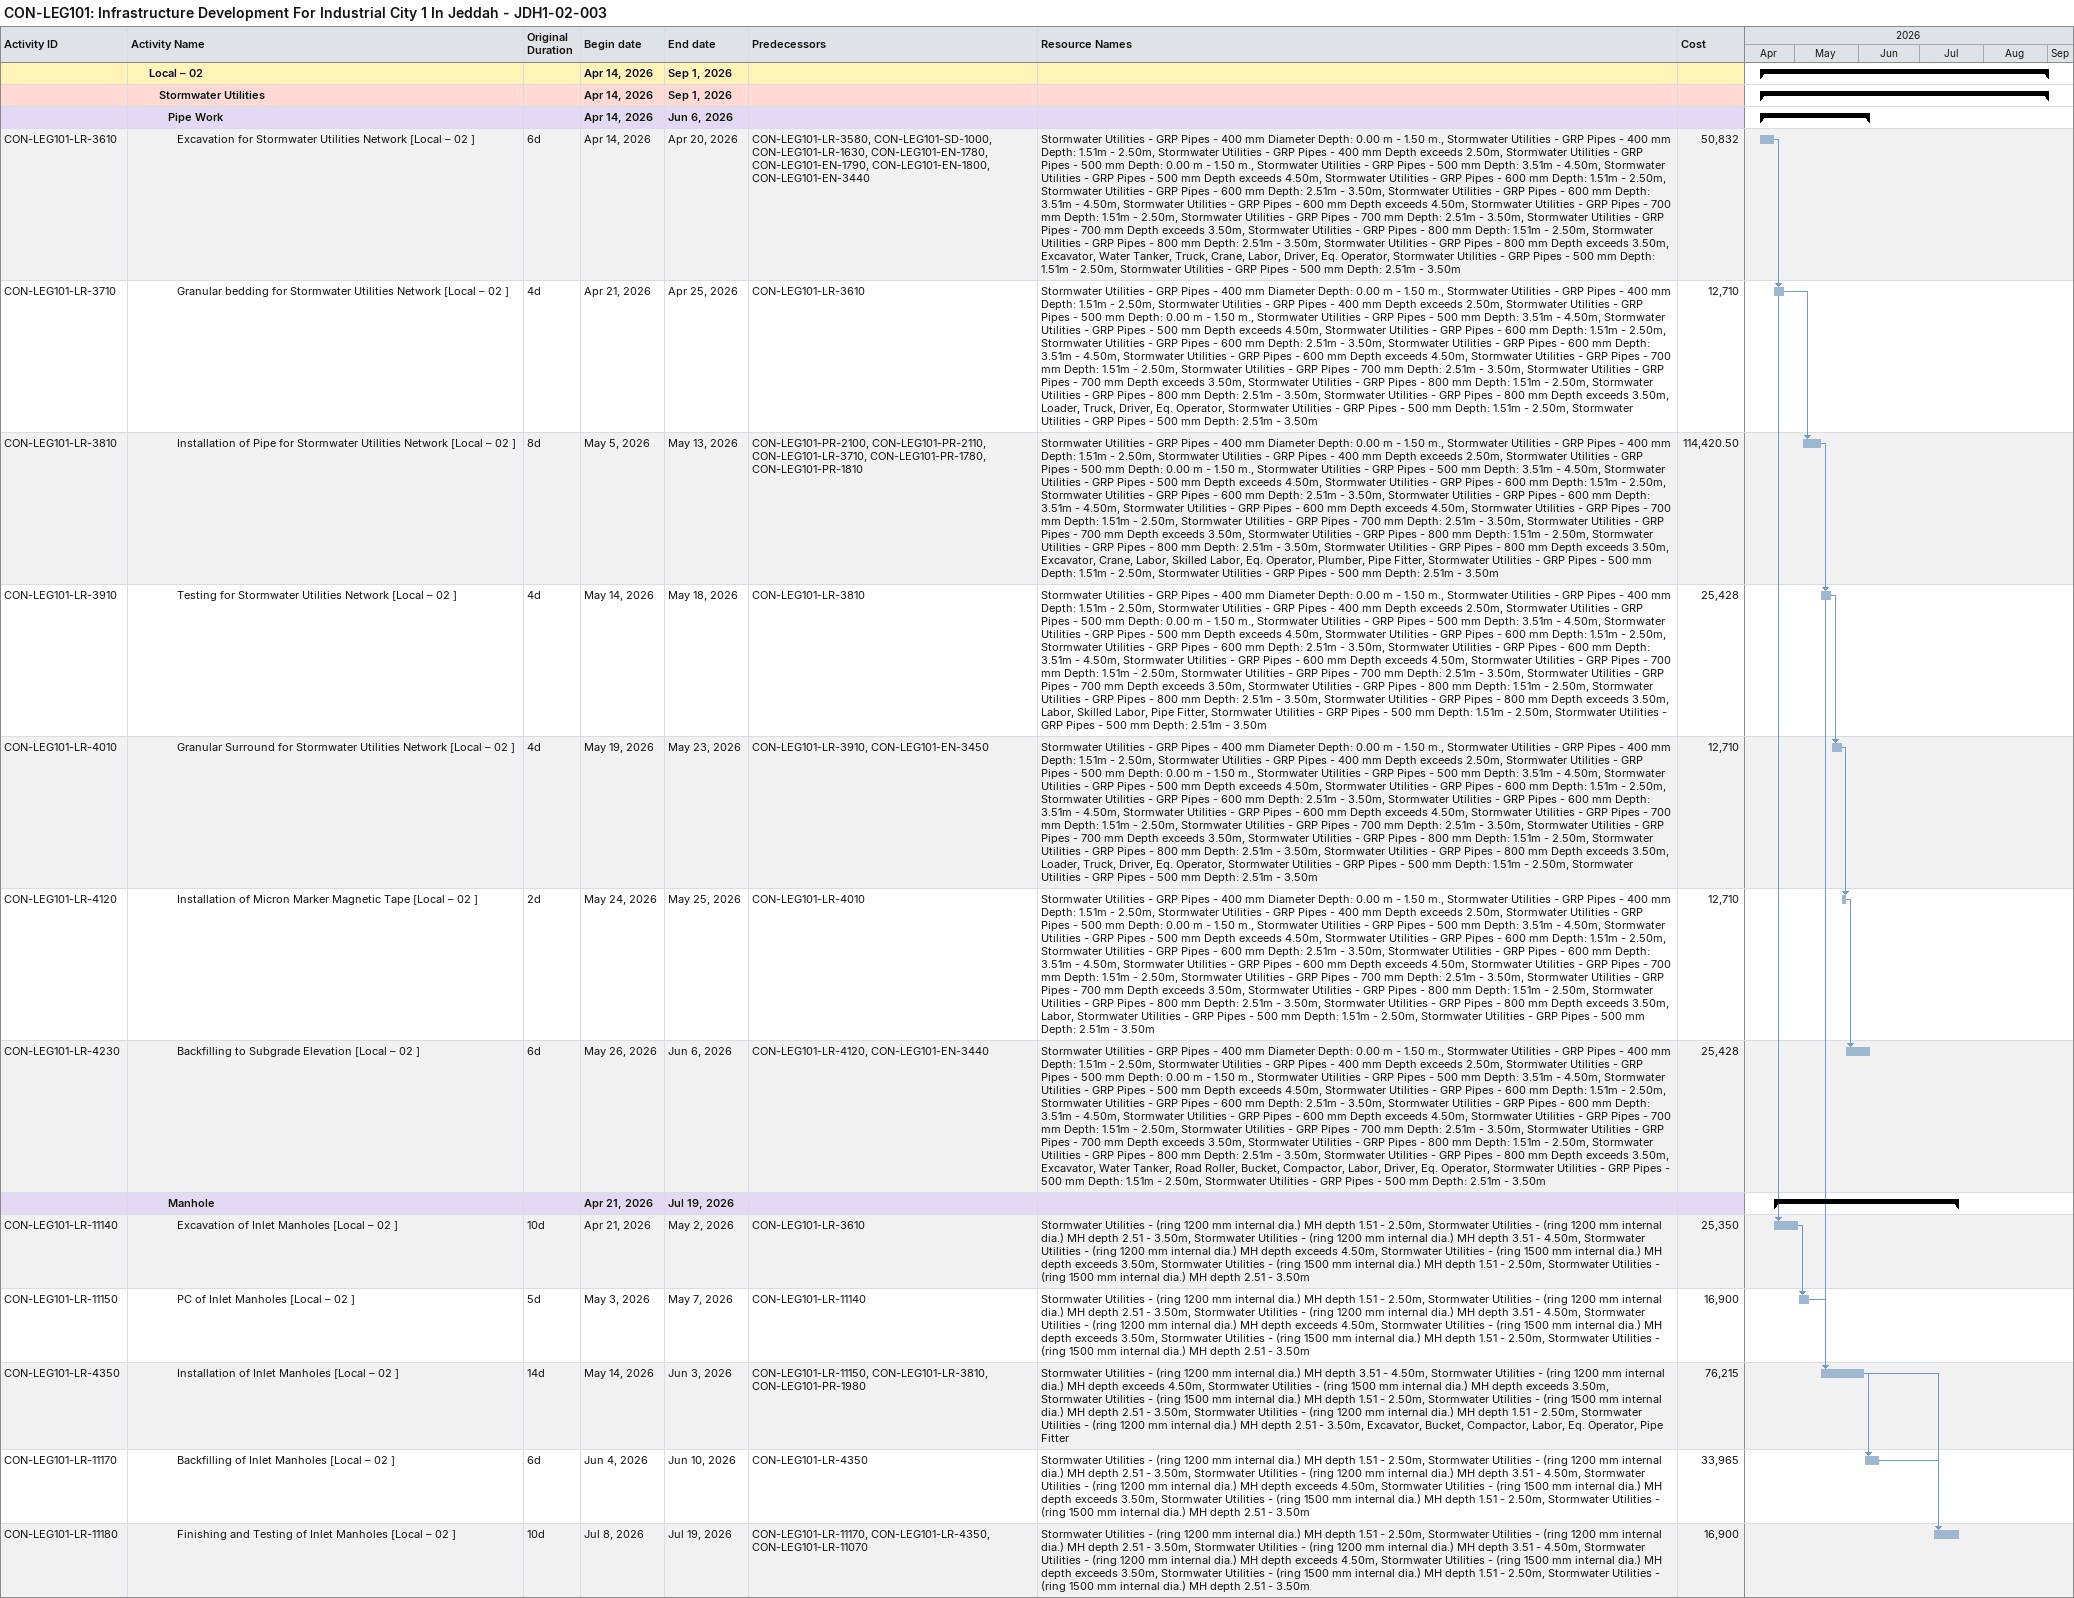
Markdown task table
CON-LEG101: Infrastructure Development For Industrial City 1 In Jeddah - JDH1-02-003

| ID | Level | Task | Original duration | Start | Finish | Predecessors | Resources | Cost |
|---|---|---|---|---|---|---|---|---|
|  | 3 | **Local – 02** |  | 2026-04-14 | 2026-09-01 |  |  |  |
|  | 4 | **Stormwater Utilities** |  | 2026-04-14 | 2026-09-01 |  |  |  |
|  | 5 | **Pipe Work** |  | 2026-04-14 | 2026-06-06 |  |  |  |
| CON-LEG101-LR-3610 | 6 | Excavation for Stormwater Utilities Network [Local – 02 ] | 6d | 2026-04-14 | 2026-04-20 | CON-LEG101-LR-3580, CON-LEG101-SD-1000, CON-LEG101-LR-1630, CON-LEG101-EN-1780, CON-LEG101-EN-1790, CON-LEG101-EN-1800, CON-LEG101-EN-3440 | Stormwater Utilities - GRP Pipes - 400 mm Diameter Depth: 0.00 m - 1.50 m., Stormwater Utilities - GRP Pipes - 400 mm Depth: 1.51m - 2.50m, Stormwater Utilities - GRP Pipes - 400 mm Depth exceeds 2.50m, Stormwater Utilities - GRP Pipes - 500 mm Depth: 0.00 m - 1.50 m., Stormwater Utilities - GRP Pipes - 500 mm Depth: 3.51m - 4.50m, Stormwater Utilities - GRP Pipes - 500 mm Depth exceeds 4.50m, Stormwater Utilities - GRP Pipes - 600 mm Depth: 1.51m - 2.50m, Stormwater Utilities - GRP Pipes - 600 mm Depth: 2.51m - 3.50m, Stormwater Utilities - GRP Pipes - 600 mm Depth: 3.51m - 4.50m, Stormwater Utilities - GRP Pipes - 600 mm Depth exceeds 4.50m, Stormwater Utilities - GRP Pipes - 700 mm Depth: 1.51m - 2.50m, Stormwater Utilities - GRP Pipes - 700 mm Depth: 2.51m - 3.50m, Stormwater Utilities - GRP Pipes - 700 mm Depth exceeds 3.50m, Stormwater Utilities - GRP Pipes - 800 mm Depth: 1.51m - 2.50m, Stormwater Utilities - GRP Pipes - 800 mm Depth: 2.51m - 3.50m, Stormwater Utilities - GRP Pipes - 800 mm Depth exceeds 3.50m, Excavator, Water Tanker, Truck, Crane, Labor, Driver, Eq. Operator, Stormwater Utilities - GRP Pipes - 500 mm Depth: 1.51m - 2.50m, Stormwater Utilities - GRP Pipes - 500 mm Depth: 2.51m - 3.50m | 50832 |
| CON-LEG101-LR-3710 | 6 | Granular bedding for Stormwater Utilities Network [Local – 02 ] | 4d | 2026-04-21 | 2026-04-25 | CON-LEG101-LR-3610 | Stormwater Utilities - GRP Pipes - 400 mm Diameter Depth: 0.00 m - 1.50 m., Stormwater Utilities - GRP Pipes - 400 mm Depth: 1.51m - 2.50m, Stormwater Utilities - GRP Pipes - 400 mm Depth exceeds 2.50m, Stormwater Utilities - GRP Pipes - 500 mm Depth: 0.00 m - 1.50 m., Stormwater Utilities - GRP Pipes - 500 mm Depth: 3.51m - 4.50m, Stormwater Utilities - GRP Pipes - 500 mm Depth exceeds 4.50m, Stormwater Utilities - GRP Pipes - 600 mm Depth: 1.51m - 2.50m, Stormwater Utilities - GRP Pipes - 600 mm Depth: 2.51m - 3.50m, Stormwater Utilities - GRP Pipes - 600 mm Depth: 3.51m - 4.50m, Stormwater Utilities - GRP Pipes - 600 mm Depth exceeds 4.50m, Stormwater Utilities - GRP Pipes - 700 mm Depth: 1.51m - 2.50m, Stormwater Utilities - GRP Pipes - 700 mm Depth: 2.51m - 3.50m, Stormwater Utilities - GRP Pipes - 700 mm Depth exceeds 3.50m, Stormwater Utilities - GRP Pipes - 800 mm Depth: 1.51m - 2.50m, Stormwater Utilities - GRP Pipes - 800 mm Depth: 2.51m - 3.50m, Stormwater Utilities - GRP Pipes - 800 mm Depth exceeds 3.50m, Loader, Truck, Driver, Eq. Operator, Stormwater Utilities - GRP Pipes - 500 mm Depth: 1.51m - 2.50m, Stormwater Utilities - GRP Pipes - 500 mm Depth: 2.51m - 3.50m | 12710 |
| CON-LEG101-LR-3810 | 6 | Installation of Pipe for Stormwater Utilities Network [Local – 02 ] | 8d | 2026-05-05 | 2026-05-13 | CON-LEG101-PR-2100, CON-LEG101-PR-2110, CON-LEG101-LR-3710, CON-LEG101-PR-1780, CON-LEG101-PR-1810 | Stormwater Utilities - GRP Pipes - 400 mm Diameter Depth: 0.00 m - 1.50 m., Stormwater Utilities - GRP Pipes - 400 mm Depth: 1.51m - 2.50m, Stormwater Utilities - GRP Pipes - 400 mm Depth exceeds 2.50m, Stormwater Utilities - GRP Pipes - 500 mm Depth: 0.00 m - 1.50 m., Stormwater Utilities - GRP Pipes - 500 mm Depth: 3.51m - 4.50m, Stormwater Utilities - GRP Pipes - 500 mm Depth exceeds 4.50m, Stormwater Utilities - GRP Pipes - 600 mm Depth: 1.51m - 2.50m, Stormwater Utilities - GRP Pipes - 600 mm Depth: 2.51m - 3.50m, Stormwater Utilities - GRP Pipes - 600 mm Depth: 3.51m - 4.50m, Stormwater Utilities - GRP Pipes - 600 mm Depth exceeds 4.50m, Stormwater Utilities - GRP Pipes - 700 mm Depth: 1.51m - 2.50m, Stormwater Utilities - GRP Pipes - 700 mm Depth: 2.51m - 3.50m, Stormwater Utilities - GRP Pipes - 700 mm Depth exceeds 3.50m, Stormwater Utilities - GRP Pipes - 800 mm Depth: 1.51m - 2.50m, Stormwater Utilities - GRP Pipes - 800 mm Depth: 2.51m - 3.50m, Stormwater Utilities - GRP Pipes - 800 mm Depth exceeds 3.50m, Excavator, Crane, Labor, Skilled Labor, Eq. Operator, Plumber, Pipe Fitter, Stormwater Utilities - GRP Pipes - 500 mm Depth: 1.51m - 2.50m, Stormwater Utilities - GRP Pipes - 500 mm Depth: 2.51m - 3.50m | 114420.50 |
| CON-LEG101-LR-3910 | 6 | Testing for Stormwater Utilities Network [Local – 02 ] | 4d | 2026-05-14 | 2026-05-18 | CON-LEG101-LR-3810 | Stormwater Utilities - GRP Pipes - 400 mm Diameter Depth: 0.00 m - 1.50 m., Stormwater Utilities - GRP Pipes - 400 mm Depth: 1.51m - 2.50m, Stormwater Utilities - GRP Pipes - 400 mm Depth exceeds 2.50m, Stormwater Utilities - GRP Pipes - 500 mm Depth: 0.00 m - 1.50 m., Stormwater Utilities - GRP Pipes - 500 mm Depth: 3.51m - 4.50m, Stormwater Utilities - GRP Pipes - 500 mm Depth exceeds 4.50m, Stormwater Utilities - GRP Pipes - 600 mm Depth: 1.51m - 2.50m, Stormwater Utilities - GRP Pipes - 600 mm Depth: 2.51m - 3.50m, Stormwater Utilities - GRP Pipes - 600 mm Depth: 3.51m - 4.50m, Stormwater Utilities - GRP Pipes - 600 mm Depth exceeds 4.50m, Stormwater Utilities - GRP Pipes - 700 mm Depth: 1.51m - 2.50m, Stormwater Utilities - GRP Pipes - 700 mm Depth: 2.51m - 3.50m, Stormwater Utilities - GRP Pipes - 700 mm Depth exceeds 3.50m, Stormwater Utilities - GRP Pipes - 800 mm Depth: 1.51m - 2.50m, Stormwater Utilities - GRP Pipes - 800 mm Depth: 2.51m - 3.50m, Stormwater Utilities - GRP Pipes - 800 mm Depth exceeds 3.50m, Labor, Skilled Labor, Pipe Fitter, Stormwater Utilities - GRP Pipes - 500 mm Depth: 1.51m - 2.50m, Stormwater Utilities - GRP Pipes - 500 mm Depth: 2.51m - 3.50m | 25428 |
| CON-LEG101-LR-4010 | 6 | Granular Surround for Stormwater Utilities Network [Local – 02 ] | 4d | 2026-05-19 | 2026-05-23 | CON-LEG101-LR-3910, CON-LEG101-EN-3450 | Stormwater Utilities - GRP Pipes - 400 mm Diameter Depth: 0.00 m - 1.50 m., Stormwater Utilities - GRP Pipes - 400 mm Depth: 1.51m - 2.50m, Stormwater Utilities - GRP Pipes - 400 mm Depth exceeds 2.50m, Stormwater Utilities - GRP Pipes - 500 mm Depth: 0.00 m - 1.50 m., Stormwater Utilities - GRP Pipes - 500 mm Depth: 3.51m - 4.50m, Stormwater Utilities - GRP Pipes - 500 mm Depth exceeds 4.50m, Stormwater Utilities - GRP Pipes - 600 mm Depth: 1.51m - 2.50m, Stormwater Utilities - GRP Pipes - 600 mm Depth: 2.51m - 3.50m, Stormwater Utilities - GRP Pipes - 600 mm Depth: 3.51m - 4.50m, Stormwater Utilities - GRP Pipes - 600 mm Depth exceeds 4.50m, Stormwater Utilities - GRP Pipes - 700 mm Depth: 1.51m - 2.50m, Stormwater Utilities - GRP Pipes - 700 mm Depth: 2.51m - 3.50m, Stormwater Utilities - GRP Pipes - 700 mm Depth exceeds 3.50m, Stormwater Utilities - GRP Pipes - 800 mm Depth: 1.51m - 2.50m, Stormwater Utilities - GRP Pipes - 800 mm Depth: 2.51m - 3.50m, Stormwater Utilities - GRP Pipes - 800 mm Depth exceeds 3.50m, Loader, Truck, Driver, Eq. Operator, Stormwater Utilities - GRP Pipes - 500 mm Depth: 1.51m - 2.50m, Stormwater Utilities - GRP Pipes - 500 mm Depth: 2.51m - 3.50m | 12710 |
| CON-LEG101-LR-4120 | 6 | Installation of Micron Marker Magnetic Tape [Local – 02 ] | 2d | 2026-05-24 | 2026-05-25 | CON-LEG101-LR-4010 | Stormwater Utilities - GRP Pipes - 400 mm Diameter Depth: 0.00 m - 1.50 m., Stormwater Utilities - GRP Pipes - 400 mm Depth: 1.51m - 2.50m, Stormwater Utilities - GRP Pipes - 400 mm Depth exceeds 2.50m, Stormwater Utilities - GRP Pipes - 500 mm Depth: 0.00 m - 1.50 m., Stormwater Utilities - GRP Pipes - 500 mm Depth: 3.51m - 4.50m, Stormwater Utilities - GRP Pipes - 500 mm Depth exceeds 4.50m, Stormwater Utilities - GRP Pipes - 600 mm Depth: 1.51m - 2.50m, Stormwater Utilities - GRP Pipes - 600 mm Depth: 2.51m - 3.50m, Stormwater Utilities - GRP Pipes - 600 mm Depth: 3.51m - 4.50m, Stormwater Utilities - GRP Pipes - 600 mm Depth exceeds 4.50m, Stormwater Utilities - GRP Pipes - 700 mm Depth: 1.51m - 2.50m, Stormwater Utilities - GRP Pipes - 700 mm Depth: 2.51m - 3.50m, Stormwater Utilities - GRP Pipes - 700 mm Depth exceeds 3.50m, Stormwater Utilities - GRP Pipes - 800 mm Depth: 1.51m - 2.50m, Stormwater Utilities - GRP Pipes - 800 mm Depth: 2.51m - 3.50m, Stormwater Utilities - GRP Pipes - 800 mm Depth exceeds 3.50m, Labor, Stormwater Utilities - GRP Pipes - 500 mm Depth: 1.51m - 2.50m, Stormwater Utilities - GRP Pipes - 500 mm Depth: 2.51m - 3.50m | 12710 |
| CON-LEG101-LR-4230 | 6 | Backfilling to Subgrade Elevation [Local – 02 ] | 6d | 2026-05-26 | 2026-06-06 | CON-LEG101-LR-4120, CON-LEG101-EN-3440 | Stormwater Utilities - GRP Pipes - 400 mm Diameter Depth: 0.00 m - 1.50 m., Stormwater Utilities - GRP Pipes - 400 mm Depth: 1.51m - 2.50m, Stormwater Utilities - GRP Pipes - 400 mm Depth exceeds 2.50m, Stormwater Utilities - GRP Pipes - 500 mm Depth: 0.00 m - 1.50 m., Stormwater Utilities - GRP Pipes - 500 mm Depth: 3.51m - 4.50m, Stormwater Utilities - GRP Pipes - 500 mm Depth exceeds 4.50m, Stormwater Utilities - GRP Pipes - 600 mm Depth: 1.51m - 2.50m, Stormwater Utilities - GRP Pipes - 600 mm Depth: 2.51m - 3.50m, Stormwater Utilities - GRP Pipes - 600 mm Depth: 3.51m - 4.50m, Stormwater Utilities - GRP Pipes - 600 mm Depth exceeds 4.50m, Stormwater Utilities - GRP Pipes - 700 mm Depth: 1.51m - 2.50m, Stormwater Utilities - GRP Pipes - 700 mm Depth: 2.51m - 3.50m, Stormwater Utilities - GRP Pipes - 700 mm Depth exceeds 3.50m, Stormwater Utilities - GRP Pipes - 800 mm Depth: 1.51m - 2.50m, Stormwater Utilities - GRP Pipes - 800 mm Depth: 2.51m - 3.50m, Stormwater Utilities - GRP Pipes - 800 mm Depth exceeds 3.50m, Excavator, Water Tanker, Road Roller, Bucket, Compactor, Labor, Driver, Eq. Operator, Stormwater Utilities - GRP Pipes - 500 mm Depth: 1.51m - 2.50m, Stormwater Utilities - GRP Pipes - 500 mm Depth: 2.51m - 3.50m | 25428 |
|  | 5 | **Manhole** |  | 2026-04-21 | 2026-07-19 |  |  |  |
| CON-LEG101-LR-11140 | 6 | Excavation of Inlet Manholes [Local – 02 ] | 10d | 2026-04-21 | 2026-05-02 | CON-LEG101-LR-3610 | Stormwater Utilities - (ring 1200 mm internal dia.) MH depth 1.51 - 2.50m, Stormwater Utilities - (ring 1200 mm internal dia.) MH depth 2.51 - 3.50m, Stormwater Utilities - (ring 1200 mm internal dia.) MH depth 3.51 - 4.50m, Stormwater Utilities - (ring 1200 mm internal dia.) MH depth exceeds 4.50m, Stormwater Utilities - (ring 1500 mm internal dia.) MH depth exceeds 3.50m, Stormwater Utilities - (ring 1500 mm internal dia.) MH depth 1.51 - 2.50m, Stormwater Utilities - (ring 1500 mm internal dia.) MH depth 2.51 - 3.50m | 25350 |
| CON-LEG101-LR-11150 | 6 | PC of Inlet Manholes [Local – 02 ] | 5d | 2026-05-03 | 2026-05-07 | CON-LEG101-LR-11140 | Stormwater Utilities - (ring 1200 mm internal dia.) MH depth 1.51 - 2.50m, Stormwater Utilities - (ring 1200 mm internal dia.) MH depth 2.51 - 3.50m, Stormwater Utilities - (ring 1200 mm internal dia.) MH depth 3.51 - 4.50m, Stormwater Utilities - (ring 1200 mm internal dia.) MH depth exceeds 4.50m, Stormwater Utilities - (ring 1500 mm internal dia.) MH depth exceeds 3.50m, Stormwater Utilities - (ring 1500 mm internal dia.) MH depth 1.51 - 2.50m, Stormwater Utilities - (ring 1500 mm internal dia.) MH depth 2.51 - 3.50m | 16900 |
| CON-LEG101-LR-4350 | 6 | Installation of Inlet Manholes [Local – 02 ] | 14d | 2026-05-14 | 2026-06-03 | CON-LEG101-LR-11150, CON-LEG101-LR-3810, CON-LEG101-PR-1980 | Stormwater Utilities - (ring 1200 mm internal dia.) MH depth 3.51 - 4.50m, Stormwater Utilities - (ring 1200 mm internal dia.) MH depth exceeds 4.50m, Stormwater Utilities - (ring 1500 mm internal dia.) MH depth exceeds 3.50m, Stormwater Utilities - (ring 1500 mm internal dia.) MH depth 1.51 - 2.50m, Stormwater Utilities - (ring 1500 mm internal dia.) MH depth 2.51 - 3.50m, Stormwater Utilities - (ring 1200 mm internal dia.) MH depth 1.51 - 2.50m, Stormwater Utilities - (ring 1200 mm internal dia.) MH depth 2.51 - 3.50m, Excavator, Bucket, Compactor, Labor, Eq. Operator, Pipe Fitter | 76215 |
| CON-LEG101-LR-11170 | 6 | Backfilling of Inlet Manholes [Local – 02 ] | 6d | 2026-06-04 | 2026-06-10 | CON-LEG101-LR-4350 | Stormwater Utilities - (ring 1200 mm internal dia.) MH depth 1.51 - 2.50m, Stormwater Utilities - (ring 1200 mm internal dia.) MH depth 2.51 - 3.50m, Stormwater Utilities - (ring 1200 mm internal dia.) MH depth 3.51 - 4.50m, Stormwater Utilities - (ring 1200 mm internal dia.) MH depth exceeds 4.50m, Stormwater Utilities - (ring 1500 mm internal dia.) MH depth exceeds 3.50m, Stormwater Utilities - (ring 1500 mm internal dia.) MH depth 1.51 - 2.50m, Stormwater Utilities - (ring 1500 mm internal dia.) MH depth 2.51 - 3.50m | 33965 |
| CON-LEG101-LR-11180 | 6 | Finishing and Testing of Inlet Manholes [Local – 02 ] | 10d | 2026-07-08 | 2026-07-19 | CON-LEG101-LR-11170, CON-LEG101-LR-4350, CON-LEG101-LR-11070 | Stormwater Utilities - (ring 1200 mm internal dia.) MH depth 1.51 - 2.50m, Stormwater Utilities - (ring 1200 mm internal dia.) MH depth 2.51 - 3.50m, Stormwater Utilities - (ring 1200 mm internal dia.) MH depth 3.51 - 4.50m, Stormwater Utilities - (ring 1200 mm internal dia.) MH depth exceeds 4.50m, Stormwater Utilities - (ring 1500 mm internal dia.) MH depth exceeds 3.50m, Stormwater Utilities - (ring 1500 mm internal dia.) MH depth 1.51 - 2.50m, Stormwater Utilities - (ring 1500 mm internal dia.) MH depth 2.51 - 3.50m | 16900 |
